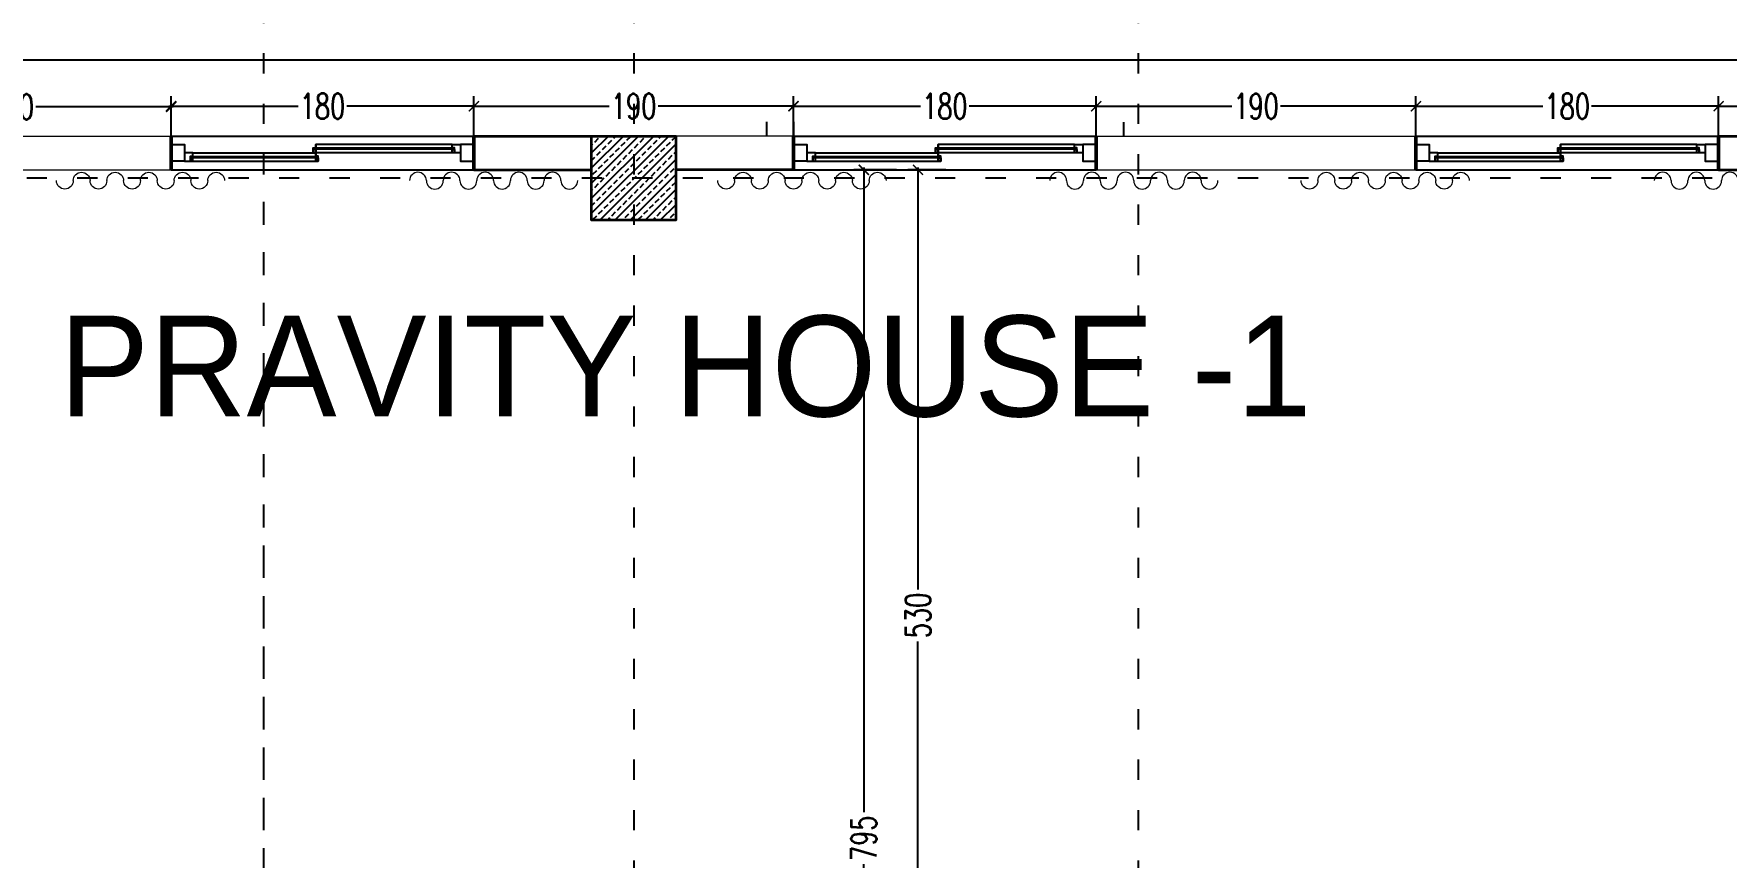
# Model space of a CAD drawing. Header units: centimetres. Extents: x -3207095 to 15275363, y -32656 to 4798027.
# Drawn here: x 682315 to 683321, y 4439328 to 4439818 of the extents above; entities that cross this region are included whole.
import ezdxf

# ---------------------------------------------------------------- set-up
doc = ezdxf.new("R2010")
doc.units = ezdxf.units.CM
doc.linetypes.add('ACAD_ISO03W100', pattern=[30, 12, -18])
doc.linetypes.add('DUZ', pattern=[500, 500])
doc.layers.get('0').update_dxf_attribs({"color": 1, "linetype": 'DUZ'})
for name, color, linetype in [('AGAC', 116, 'Continuous'), ('DIM', 1, 'DUZ'), ('KOLTAR_F', 145, 'Continuous'), ('PEN', 161, 'Continuous'), ('söve', 26, 'DUZ')]:
    doc.layers.add(name, color=color, linetype=linetype)
for name, color, linetype, lineweight in [('cam', 143, 'Continuous', 20), ('DUV', 220, 'Continuous', 50), ('DUVAR', 7, 'Continuous', 35), ('FE_PERDE', 205, 'Continuous', 15), ('gor25', 142, 'Continuous', 25), ('iç duvar', 7, 'Continuous', 50), ('KOLON_F', 3, 'Continuous', 35)]:
    doc.layers.add(name, color=color, linetype=linetype, lineweight=lineweight)
doc.styles.add('DIM', font='ROMANSTW.SHX', dxfattribs={"width": 0.7})
doc.dimstyles.new('1_100', dxfattribs={"dimtxt": 15, "dimasz": 6, "dimexe": 6, "dimexo": 0, "dimgap": 2, "dimtad": 0, "dimdec": 1, "dimzin": 11, "dimdsep": 46, "dimtxsty": 'DIM', "dimblk": 'ARCHTICK', "dimcen": 3, "dimdle": 1.25, "dimclrt": 2, "dimadec": 0, "dimazin": 0, "dimtfac": 1.25, "dimtdec": 1, "dimtix": 1, "dimtofl": 0, "dimtmove": 1, "dimatfit": 3, "dimldrblk": 'ARCHTICK', "dimfxl": 20, "dimfxlon": 1, "dimtolj": 1, "dimtzin": 0, "dimarcsym": 0})

# ---------------------------------------------------------------- blocks, each defined once
blk = doc.blocks.new('GEN_BLOCK00601')
at = {"linetype": 'Continuous', "ltscale": 50}
for centre, start, end in [((50, 50), 0, 180), ((150, 50), 180, 0), ((250, 50), 0, 180), ((350, 50), 180, 0), ((450, 50), 0, 180), ((550, 50), 180, 0), ((650, 50), 0, 180), ((750, 50), 180, 0), ((850, 50), 0, 180), ((950, 50), 180, 0)]:
    blk.add_arc(centre, 50, start, end, dxfattribs=at)
for tag in ['FLOOR', 'Sfb']:
    blk.add_attdef(tag, (0, 0), '', height=1)
blk = doc.blocks.new('_ArchTick')
at = {"color": 0, "linetype": 'ByBlock', "const_width": 0.15}
blk.add_lwpolyline([(-0.5, -0.5), (0.5, 0.5)], dxfattribs=at)
blk = doc.blocks.new('*D4525')
at = {"layer": 'Defpoints', "color": 0, "linetype": 'Continuous', "lineweight": 5, "transparency": 16777216}
for p in [(682396.8, 4439774.3), (682206.8, 4439756.9), (682396.8, 4439756.9)]:
    blk.add_point(p, dxfattribs=at)
at = {"layer": 'DIM', "color": 0, "linetype": 'Continuous', "lineweight": -2, "transparency": 16777216}
for p, q in [((682206.8, 4439756.9), (682206.8, 4439780.3)), ((682396.8, 4439756.9), (682396.8, 4439780.3)), ((682205.5, 4439774.3), (682287.3, 4439774.3)), ((682398, 4439774.3), (682316.3, 4439774.3))]:
    blk.add_line(p, q, dxfattribs=at)
at = {"layer": 'DIM', "color": 0, "linetype": 'Continuous', "lineweight": -2, "transparency": 16777216, "xscale": 6, "yscale": 6, "zscale": 6, "rotation": 180}
blk.add_blockref('_ArchTick', (682206.8, 4439774.3), dxfattribs=at)
at = {"layer": 'DIM', "color": 0, "linetype": 'Continuous', "lineweight": -2, "transparency": 16777216, "xscale": 6, "yscale": 6, "zscale": 6}
blk.add_blockref('_ArchTick', (682396.8, 4439774.3), dxfattribs=at)
at = {"layer": 'DIM', "color": 2, "linetype": 'Continuous', "lineweight": 5, "transparency": 16777216, "insert": (682301.8, 4439774.3), "char_height": 15, "attachment_point": 5, "style": 'DIM'}
blk.add_mtext('\\A1;190', dxfattribs=at)
blk = doc.blocks.new('*D5575')
at = {"layer": 'Defpoints', "color": 0, "linetype": 'Continuous', "lineweight": 5, "transparency": 16777216}
for p in [(682576.8, 4439774.7), (682396.8, 4439756.9), (682576.8, 4439756.9)]:
    blk.add_point(p, dxfattribs=at)
at = {"layer": 'DIM', "color": 0, "linetype": 'Continuous', "lineweight": -2, "transparency": 16777216}
for p, q in [((682396.8, 4439756.9), (682396.8, 4439780.7)), ((682576.8, 4439756.9), (682576.8, 4439780.7)), ((682395.5, 4439774.7), (682472.3, 4439774.7)), ((682578, 4439774.7), (682501.3, 4439774.7))]:
    blk.add_line(p, q, dxfattribs=at)
at = {"layer": 'DIM', "color": 0, "linetype": 'Continuous', "lineweight": -2, "transparency": 16777216, "xscale": 6, "yscale": 6, "zscale": 6, "rotation": 180}
blk.add_blockref('_ArchTick', (682396.8, 4439774.7), dxfattribs=at)
at = {"layer": 'DIM', "color": 0, "linetype": 'Continuous', "lineweight": -2, "transparency": 16777216, "xscale": 6, "yscale": 6, "zscale": 6}
blk.add_blockref('_ArchTick', (682576.8, 4439774.7), dxfattribs=at)
at = {"layer": 'DIM', "color": 2, "linetype": 'Continuous', "lineweight": 5, "transparency": 16777216, "insert": (682486.8, 4439774.7), "char_height": 15, "attachment_point": 5, "style": 'DIM'}
blk.add_mtext('\\A1;180', dxfattribs=at)
blk = doc.blocks.new('*D5576')
at = {"layer": 'Defpoints', "color": 0, "linetype": 'Continuous', "lineweight": 5, "transparency": 16777216}
for p in [(682766.8, 4439774.7), (682576.8, 4439756.9), (682766.8, 4439756.9)]:
    blk.add_point(p, dxfattribs=at)
at = {"layer": 'DIM', "color": 0, "linetype": 'Continuous', "lineweight": -2, "transparency": 16777216}
for p, q in [((682576.8, 4439756.9), (682576.8, 4439780.7)), ((682766.8, 4439756.9), (682766.8, 4439780.7)), ((682575.5, 4439774.7), (682657.3, 4439774.7)), ((682768, 4439774.7), (682686.3, 4439774.7))]:
    blk.add_line(p, q, dxfattribs=at)
at = {"layer": 'DIM', "color": 0, "linetype": 'Continuous', "lineweight": -2, "transparency": 16777216, "xscale": 6, "yscale": 6, "zscale": 6, "rotation": 180}
blk.add_blockref('_ArchTick', (682576.8, 4439774.7), dxfattribs=at)
at = {"layer": 'DIM', "color": 0, "linetype": 'Continuous', "lineweight": -2, "transparency": 16777216, "xscale": 6, "yscale": 6, "zscale": 6}
blk.add_blockref('_ArchTick', (682766.8, 4439774.7), dxfattribs=at)
at = {"layer": 'DIM', "color": 2, "linetype": 'Continuous', "lineweight": 5, "transparency": 16777216, "insert": (682671.8, 4439774.7), "char_height": 15, "attachment_point": 5, "style": 'DIM'}
blk.add_mtext('\\A1;190', dxfattribs=at)
blk = doc.blocks.new('*D5577')
at = {"layer": 'Defpoints', "color": 0, "linetype": 'Continuous', "lineweight": 5, "transparency": 16777216}
for p in [(682946.8, 4439774.7), (682766.8, 4439756.9), (682946.8, 0)]:
    blk.add_point(p, dxfattribs=at)
at = {"layer": 'DIM', "color": 0, "linetype": 'Continuous', "lineweight": -2, "transparency": 16777216}
for p, q in [((682766.8, 4439756.9), (682766.8, 4439780.7)), ((682946.8, 4439754.7), (682946.8, 4439780.7)), ((682765.5, 4439774.7), (682842.3, 4439774.7)), ((682948, 4439774.7), (682871.3, 4439774.7))]:
    blk.add_line(p, q, dxfattribs=at)
at = {"layer": 'DIM', "color": 0, "linetype": 'Continuous', "lineweight": -2, "transparency": 16777216, "xscale": 6, "yscale": 6, "zscale": 6, "rotation": 180}
blk.add_blockref('_ArchTick', (682766.8, 4439774.7), dxfattribs=at)
at = {"layer": 'DIM', "color": 0, "linetype": 'Continuous', "lineweight": -2, "transparency": 16777216, "xscale": 6, "yscale": 6, "zscale": 6}
blk.add_blockref('_ArchTick', (682946.8, 4439774.7), dxfattribs=at)
at = {"layer": 'DIM', "color": 2, "linetype": 'Continuous', "lineweight": 5, "transparency": 16777216, "insert": (682856.8, 4439774.7), "char_height": 15, "attachment_point": 5, "style": 'DIM'}
blk.add_mtext('\\A1;180', dxfattribs=at)
blk = doc.blocks.new('*D5578')
at = {"layer": 'Defpoints', "color": 0, "linetype": 'Continuous', "lineweight": 5, "transparency": 16777216}
for p in [(683136.8, 4439774.7), (682946.8, 4439756.9), (683136.8, 4439756.9)]:
    blk.add_point(p, dxfattribs=at)
at = {"layer": 'DIM', "color": 0, "linetype": 'Continuous', "lineweight": -2, "transparency": 16777216}
for p, q in [((682946.8, 4439756.9), (682946.8, 4439780.7)), ((683136.8, 4439756.9), (683136.8, 4439780.7)), ((682945.5, 4439774.7), (683027.3, 4439774.7)), ((683138, 4439774.7), (683056.3, 4439774.7))]:
    blk.add_line(p, q, dxfattribs=at)
at = {"layer": 'DIM', "color": 0, "linetype": 'Continuous', "lineweight": -2, "transparency": 16777216, "xscale": 6, "yscale": 6, "zscale": 6, "rotation": 180}
blk.add_blockref('_ArchTick', (682946.8, 4439774.7), dxfattribs=at)
at = {"layer": 'DIM', "color": 0, "linetype": 'Continuous', "lineweight": -2, "transparency": 16777216, "xscale": 6, "yscale": 6, "zscale": 6}
blk.add_blockref('_ArchTick', (683136.8, 4439774.7), dxfattribs=at)
at = {"layer": 'DIM', "color": 2, "linetype": 'Continuous', "lineweight": 5, "transparency": 16777216, "insert": (683041.8, 4439774.7), "char_height": 15, "attachment_point": 5, "style": 'DIM'}
blk.add_mtext('\\A1;190', dxfattribs=at)
blk = doc.blocks.new('*D5579')
at = {"layer": 'Defpoints', "color": 0, "linetype": 'Continuous', "lineweight": 5, "transparency": 16777216}
for p in [(683316.8, 4439774.7), (683136.8, 4439756.9), (683316.8, 4439756.9)]:
    blk.add_point(p, dxfattribs=at)
at = {"layer": 'DIM', "color": 0, "linetype": 'Continuous', "lineweight": -2, "transparency": 16777216}
for p, q in [((683136.8, 4439756.9), (683136.8, 4439780.7)), ((683316.8, 4439756.9), (683316.8, 4439780.7)), ((683135.5, 4439774.7), (683212.3, 4439774.7)), ((683318, 4439774.7), (683241.3, 4439774.7))]:
    blk.add_line(p, q, dxfattribs=at)
at = {"layer": 'DIM', "color": 0, "linetype": 'Continuous', "lineweight": -2, "transparency": 16777216, "xscale": 6, "yscale": 6, "zscale": 6, "rotation": 180}
blk.add_blockref('_ArchTick', (683136.8, 4439774.7), dxfattribs=at)
at = {"layer": 'DIM', "color": 0, "linetype": 'Continuous', "lineweight": -2, "transparency": 16777216, "xscale": 6, "yscale": 6, "zscale": 6}
blk.add_blockref('_ArchTick', (683316.8, 4439774.7), dxfattribs=at)
at = {"layer": 'DIM', "color": 2, "linetype": 'Continuous', "lineweight": 5, "transparency": 16777216, "insert": (683226.8, 4439774.7), "char_height": 15, "attachment_point": 5, "style": 'DIM'}
blk.add_mtext('\\A1;180', dxfattribs=at)
blk = doc.blocks.new('*D5580')
at = {"layer": 'Defpoints', "color": 0, "linetype": 'Continuous', "lineweight": 5, "transparency": 16777216}
for p in [(683506.8, 4439774.7), (683316.8, 4439756.9), (683506.8, 4439756.9)]:
    blk.add_point(p, dxfattribs=at)
at = {"layer": 'DIM', "color": 0, "linetype": 'Continuous', "lineweight": -2, "transparency": 16777216}
for p, q in [((683316.8, 4439756.9), (683316.8, 4439780.7)), ((683506.8, 4439756.9), (683506.8, 4439780.7)), ((683315.5, 4439774.7), (683397.3, 4439774.7)), ((683508, 4439774.7), (683426.3, 4439774.7))]:
    blk.add_line(p, q, dxfattribs=at)
at = {"layer": 'DIM', "color": 0, "linetype": 'Continuous', "lineweight": -2, "transparency": 16777216, "xscale": 6, "yscale": 6, "zscale": 6, "rotation": 180}
blk.add_blockref('_ArchTick', (683316.8, 4439774.7), dxfattribs=at)
at = {"layer": 'DIM', "color": 0, "linetype": 'Continuous', "lineweight": -2, "transparency": 16777216, "xscale": 6, "yscale": 6, "zscale": 6}
blk.add_blockref('_ArchTick', (683506.8, 4439774.7), dxfattribs=at)
at = {"layer": 'DIM', "color": 2, "linetype": 'Continuous', "lineweight": 5, "transparency": 16777216, "insert": (683411.8, 4439774.7), "char_height": 15, "attachment_point": 5, "style": 'DIM'}
blk.add_mtext('\\A1;190', dxfattribs=at)
blk = doc.blocks.new('*D4553')
at = {"layer": 'Defpoints', "color": 0, "linetype": 'Continuous', "lineweight": 5, "transparency": 16777216}
for p in [(681906.8, 4439802.3), (681906.8, 4439780.7), (685656.8, 4439780.7)]:
    blk.add_point(p, dxfattribs=at)
at = {"layer": 'DIM', "color": 0, "linetype": 'Continuous', "lineweight": -2, "transparency": 16777216}
for p, q in [((681905.5, 4439802.3), (683761.3, 4439802.3)), ((681906.8, 4439782.3), (681906.8, 4439808.3)), ((685658, 4439802.3), (683802.3, 4439802.3)), ((685656.8, 4439782.3), (685656.8, 4439808.3))]:
    blk.add_line(p, q, dxfattribs=at)
at = {"layer": 'DIM', "color": 0, "linetype": 'Continuous', "lineweight": -2, "transparency": 16777216, "xscale": 6, "yscale": 6, "zscale": 6, "rotation": 180}
blk.add_blockref('_ArchTick', (681906.8, 4439802.3), dxfattribs=at)
at = {"layer": 'DIM', "color": 0, "linetype": 'Continuous', "lineweight": -2, "transparency": 16777216, "xscale": 6, "yscale": 6, "zscale": 6}
blk.add_blockref('_ArchTick', (685656.8, 4439802.3), dxfattribs=at)
at = {"layer": 'DIM', "color": 2, "linetype": 'Continuous', "lineweight": 5, "transparency": 16777216, "insert": (683781.8, 4439802.3), "char_height": 15, "attachment_point": 5, "style": 'DIM'}
blk.add_mtext('\\A1;3750', dxfattribs=at)
blk = doc.blocks.new('*D4569')
at = {"layer": 'Defpoints', "color": 0, "linetype": 'Continuous', "lineweight": 5, "transparency": 16777216}
for p in [(682840.8, 4439736.9), (682857.3, 4439736.9), (682857.3, 4439206.9)]:
    blk.add_point(p, dxfattribs=at)
at = {"layer": 'DIM', "color": 0, "linetype": 'Continuous', "lineweight": -2, "transparency": 16777216}
for p, q in [((682857.3, 4439736.9), (682834.8, 4439736.9)), ((682840.8, 4439738.2), (682840.8, 4439487.4)), ((682840.8, 4439205.7), (682840.8, 4439456.4)), ((682857.3, 4439206.9), (682834.8, 4439206.9))]:
    blk.add_line(p, q, dxfattribs=at)
at = {"layer": 'DIM', "color": 0, "linetype": 'Continuous', "lineweight": -2, "transparency": 16777216, "xscale": 6, "yscale": 6, "zscale": 6}
for p, rotation in [((682840.8, 4439736.9), 90), ((682840.8, 4439206.9), 270)]:
    blk.add_blockref('_ArchTick', p, dxfattribs=dict(at, rotation=rotation))
at = {"layer": 'DIM', "color": 2, "linetype": 'Continuous', "lineweight": 5, "transparency": 16777216, "insert": (682840.8, 4439471.9), "char_height": 15, "attachment_point": 5, "rotation": 90, "style": 'DIM'}
blk.add_mtext('\\A1;530', dxfattribs=at)
blk = doc.blocks.new('*D5661')
at = {"layer": 'Defpoints', "color": 0, "linetype": 'Continuous', "lineweight": 5, "transparency": 16777216}
for p in [(682808.6, 4439736.9), (682828, 4439736.9), (682816.7, 4438941.9)]:
    blk.add_point(p, dxfattribs=at)
at = {"layer": 'DIM', "color": 0, "linetype": 'Continuous', "lineweight": -2, "transparency": 16777216}
for p, q in [((682828, 4439736.9), (682802.6, 4439736.9)), ((682808.6, 4439738.2), (682808.6, 4439354.9)), ((682808.6, 4438940.7), (682808.6, 4439323.9)), ((682816.7, 4438941.9), (682802.6, 4438941.9))]:
    blk.add_line(p, q, dxfattribs=at)
at = {"layer": 'DIM', "color": 0, "linetype": 'Continuous', "lineweight": -2, "transparency": 16777216, "xscale": 6, "yscale": 6, "zscale": 6}
for p, rotation in [((682808.6, 4439736.9), 90), ((682808.6, 4438941.9), 270)]:
    blk.add_blockref('_ArchTick', p, dxfattribs=dict(at, rotation=rotation))
at = {"layer": 'DIM', "color": 2, "linetype": 'Continuous', "lineweight": 5, "transparency": 16777216, "insert": (682808.6, 4439339.4), "char_height": 15, "attachment_point": 5, "rotation": 90, "style": 'DIM'}
blk.add_mtext('\\A1;795', dxfattribs=at)

msp = doc.modelspace()

# ---------------------------------------------------------------- hatches: boundary and pattern name
at = {"layer": 'KOLTAR_F'}
h = msp.add_hatch(dxfattribs=at)
h.set_pattern_fill('ANSI33', color=256, style=0)
h.set_pattern_definition([(45, (22063.3144, -64655.5394), (-4.4901280605, 4.4901280605), []), (45, (22067.8045, -64655.5394), (-4.4901280605, 4.4901280605), [3.175, -1.5875])])
h.paths.add_polyline_path([(682646.79, 4439756.93), (682696.79, 4439756.93), (682696.79, 4439706.93), (682646.79, 4439706.93)])

# ---------------------------------------------------------------- linework, layer by layer
at = {"color": 232, "linetype": 'ACAD_ISO03W100'}
for p, q in [((682451.79, 4439926.16), (682451.79, 4436667.31)), ((682671.79, 4439926.16), (682671.79, 4436667.31)), ((682971.79, 4439926.16), (682971.79, 4436667.31)), ((685862.98, 4439731.93), (681754.42, 4439731.93)), ((682451.79, 4439717.88), (682451.79, 4436459.03)), ((682451.79, 4439513.41), (682451.79, 4436254.56))]:
    msp.add_line(p, q, dxfattribs=at)
at = {"layer": 'AGAC'}
for p, q in [((682396.79, 4439756.93), (682576.79, 4439756.93)), ((682766.79, 4439756.93), (682946.79, 4439756.93)), ((683136.79, 4439756.93), (683316.79, 4439756.93)), ((682396.79, 4439736.93), (682576.79, 4439736.93)), ((682766.79, 4439736.93), (682946.79, 4439736.93)), ((683136.79, 4439736.93), (683316.79, 4439736.93))]:
    msp.add_line(p, q, dxfattribs=at)
at = {"layer": 'cam'}
for p, q in [((682565.29, 4439749.93), (682481.29, 4439749.93)), ((682565.29, 4439749.43), (682481.29, 4439749.43)), ((682565.29, 4439748.93), (682481.29, 4439748.93)), ((682935.29, 4439749.93), (682851.29, 4439749.93)), ((682935.29, 4439749.43), (682851.29, 4439749.43)), ((682935.29, 4439748.93), (682851.29, 4439748.93)), ((683305.29, 4439749.93), (683221.29, 4439749.93)), ((683305.29, 4439749.43), (683221.29, 4439749.43)), ((683305.29, 4439748.93), (683221.29, 4439748.93)), ((682408.29, 4439744.93), (682484.29, 4439744.93)), ((682408.29, 4439744.43), (682484.29, 4439744.43)), ((682408.29, 4439743.93), (682484.29, 4439743.93)), ((682778.29, 4439744.93), (682854.29, 4439744.93)), ((682778.29, 4439744.43), (682854.29, 4439744.43)), ((682778.29, 4439743.93), (682854.29, 4439743.93)), ((683148.29, 4439744.93), (683224.29, 4439744.93)), ((683148.29, 4439744.43), (683224.29, 4439744.43)), ((683148.29, 4439743.93), (683224.29, 4439743.93))]:
    msp.add_line(p, q, dxfattribs=at)
at = {"layer": 'DUV'}
for p, q in [((682396.79, 4439736.93), (682396.79, 4439756.93)), ((682396.79, 4439736.93), (682396.79, 4439756.93)), ((682396.79, 4439736.93), (682396.79, 4439756.93)), ((682576.79, 4439736.93), (682576.79, 4439756.93)), ((682576.79, 4439736.93), (682576.79, 4439756.93)), ((682576.79, 4439736.93), (682576.79, 4439756.93)), ((682766.79, 4439736.93), (682766.79, 4439756.93)), ((682946.79, 4439736.93), (682946.79, 4439756.93)), ((683136.79, 4439736.93), (683136.79, 4439756.93)), ((683136.79, 4439736.93), (683136.79, 4439756.93)), ((683136.79, 4439736.93), (683136.79, 4439756.93)), ((683316.79, 4439736.93), (683316.79, 4439756.93)), ((683316.79, 4439736.93), (683316.79, 4439756.93)), ((683316.79, 4439736.93), (683316.79, 4439756.93)), ((683316.79, 4439736.93), (683316.79, 4439756.93)), ((683316.79, 4439736.93), (683316.79, 4439756.93)), ((683316.79, 4439736.93), (683316.79, 4439756.93))]:
    msp.add_line(p, q, dxfattribs=at)
at = {"layer": 'DUVAR'}
for p, q in [((682396.79, 4439736.93), (682396.79, 4439756.93)), ((682576.79, 4439756.93), (682646.79, 4439756.93)), ((682576.79, 4439736.93), (682576.79, 4439756.93)), ((682766.79, 4439736.93), (682766.79, 4439756.93)), ((682946.79, 4439736.93), (682946.79, 4439756.93)), ((683136.79, 4439736.93), (683136.79, 4439756.93)), ((683316.79, 4439736.93), (683316.79, 4439756.93)), ((683316.79, 4439756.93), (683386.79, 4439756.93)), ((683316.79, 4439736.93), (683316.79, 4439756.93)), ((682576.79, 4439736.93), (682646.79, 4439736.93)), ((682766.79, 4439736.93), (682696.79, 4439736.93)), ((683316.79, 4439736.93), (683386.79, 4439736.93))]:
    msp.add_line(p, q, dxfattribs=at)
at = {"layer": 'gor25'}
for p, q in [((682563.79, 4439751.93), (682482.79, 4439751.93)), ((682933.79, 4439751.93), (682852.79, 4439751.93)), ((683303.79, 4439751.93), (683222.79, 4439751.93)), ((682409.79, 4439746.93), (682482.79, 4439746.93)), ((682409.79, 4439741.93), (682482.79, 4439741.93)), ((682563.79, 4439746.93), (682482.79, 4439746.93)), ((682779.79, 4439746.93), (682852.79, 4439746.93)), ((682779.79, 4439741.93), (682852.79, 4439741.93)), ((682933.79, 4439746.93), (682852.79, 4439746.93)), ((683149.79, 4439746.93), (683222.79, 4439746.93)), ((683149.79, 4439741.93), (683222.79, 4439741.93)), ((683303.79, 4439746.93), (683222.79, 4439746.93))]:
    msp.add_line(p, q, dxfattribs=at)
at = {"layer": 'iç duvar', "color": 7, "lineweight": 18}
for p, q in [((682206.79, 4439756.93), (682396.79, 4439756.93)), ((682766.79, 4439756.93), (682696.79, 4439756.93)), ((682946.79, 4439756.93), (683136.79, 4439756.93)), ((682206.79, 4439736.93), (682396.79, 4439736.93)), ((682946.79, 4439736.93), (683136.79, 4439736.93))]:
    msp.add_line(p, q, dxfattribs=at)
at = {"layer": 'KOLON_F'}
msp.add_lwpolyline([(682646.79, 4439756.93), (682696.79, 4439756.93), (682696.79, 4439706.93), (682646.79, 4439706.93)], close=True, dxfattribs=at)
at = {"layer": 'PEN'}
for points in [[(682404.79, 4439751.93), (682404.79, 4439751.93), (682404.79, 4439741.93), (682396.79, 4439741.93), (682396.79, 4439741.93), (682396.79, 4439751.93), (682396.79, 4439751.93), (682396.79, 4439751.93), (682404.79, 4439751.93)], [(682482.79, 4439751.93), (682482.79, 4439751.93), (682482.79, 4439746.93), (682481.29, 4439746.93), (682481.29, 4439748.93), (682481.29, 4439749.93), (682482.79, 4439749.93), (682482.79, 4439751.93), (682482.79, 4439751.93)], [(682481.29, 4439746.93), (682482.79, 4439746.93), (682482.79, 4439748.93), (682481.29, 4439748.93)], [(682568.79, 4439751.93), (682568.79, 4439751.93), (682568.79, 4439746.93), (682565.29, 4439746.93), (682565.29, 4439748.93), (682565.29, 4439749.93), (682563.79, 4439749.93), (682563.79, 4439751.93), (682568.79, 4439751.93)], [(682565.29, 4439746.93), (682563.79, 4439746.93), (682563.79, 4439748.93), (682565.29, 4439748.93)], [(682568.79, 4439751.93), (682568.79, 4439751.93), (682568.79, 4439741.93), (682576.79, 4439741.93), (682576.79, 4439741.93), (682576.79, 4439751.93), (682576.79, 4439751.93), (682576.79, 4439751.93), (682568.79, 4439751.93)], [(682774.79, 4439751.93), (682774.79, 4439751.93), (682774.79, 4439741.93), (682766.79, 4439741.93), (682766.79, 4439741.93), (682766.79, 4439751.93), (682766.79, 4439751.93), (682766.79, 4439751.93), (682774.79, 4439751.93)], [(682852.79, 4439751.93), (682852.79, 4439751.93), (682852.79, 4439746.93), (682851.29, 4439746.93), (682851.29, 4439748.93), (682851.29, 4439749.93), (682852.79, 4439749.93), (682852.79, 4439751.93), (682852.79, 4439751.93)], [(682851.29, 4439746.93), (682852.79, 4439746.93), (682852.79, 4439748.93), (682851.29, 4439748.93)], [(682938.79, 4439751.93), (682938.79, 4439751.93), (682938.79, 4439746.93), (682935.29, 4439746.93), (682935.29, 4439748.93), (682935.29, 4439749.93), (682933.79, 4439749.93), (682933.79, 4439751.93), (682938.79, 4439751.93)], [(682935.29, 4439746.93), (682933.79, 4439746.93), (682933.79, 4439748.93), (682935.29, 4439748.93)], [(682938.79, 4439751.93), (682938.79, 4439751.93), (682938.79, 4439741.93), (682946.79, 4439741.93), (682946.79, 4439741.93), (682946.79, 4439751.93), (682946.79, 4439751.93), (682946.79, 4439751.93), (682938.79, 4439751.93)], [(683144.79, 4439751.93), (683144.79, 4439751.93), (683144.79, 4439741.93), (683136.79, 4439741.93), (683136.79, 4439741.93), (683136.79, 4439751.93), (683136.79, 4439751.93), (683136.79, 4439751.93), (683144.79, 4439751.93)], [(683222.79, 4439751.93), (683222.79, 4439751.93), (683222.79, 4439746.93), (683221.29, 4439746.93), (683221.29, 4439748.93), (683221.29, 4439749.93), (683222.79, 4439749.93), (683222.79, 4439751.93), (683222.79, 4439751.93)], [(683221.29, 4439746.93), (683222.79, 4439746.93), (683222.79, 4439748.93), (683221.29, 4439748.93)], [(683308.79, 4439751.93), (683308.79, 4439751.93), (683308.79, 4439746.93), (683305.29, 4439746.93), (683305.29, 4439748.93), (683305.29, 4439749.93), (683303.79, 4439749.93), (683303.79, 4439751.93), (683308.79, 4439751.93)], [(683305.29, 4439746.93), (683303.79, 4439746.93), (683303.79, 4439748.93), (683305.29, 4439748.93)], [(683308.79, 4439751.93), (683308.79, 4439751.93), (683308.79, 4439741.93), (683316.79, 4439741.93), (683316.79, 4439741.93), (683316.79, 4439751.93), (683316.79, 4439751.93), (683316.79, 4439751.93), (683308.79, 4439751.93)], [(683308.79, 4439751.93), (683308.79, 4439751.93), (683308.79, 4439741.93), (683316.79, 4439741.93), (683316.79, 4439741.93), (683316.79, 4439751.93), (683316.79, 4439751.93), (683316.79, 4439751.93), (683308.79, 4439751.93)], [(682404.79, 4439746.93), (682404.79, 4439746.93), (682404.79, 4439741.93), (682408.29, 4439741.93), (682408.29, 4439743.93), (682408.29, 4439744.93), (682409.79, 4439744.93), (682409.79, 4439746.93), (682404.79, 4439746.93)], [(682408.29, 4439741.93), (682409.79, 4439741.93), (682409.79, 4439743.93), (682408.29, 4439743.93)], [(682482.79, 4439746.93), (682482.79, 4439746.93), (682482.79, 4439741.93), (682484.29, 4439741.93), (682484.29, 4439743.93), (682484.29, 4439744.93), (682482.79, 4439744.93), (682482.79, 4439746.93), (682482.79, 4439746.93)], [(682484.29, 4439741.93), (682482.79, 4439741.93), (682482.79, 4439743.93), (682484.29, 4439743.93)], [(682774.79, 4439746.93), (682774.79, 4439746.93), (682774.79, 4439741.93), (682778.29, 4439741.93), (682778.29, 4439743.93), (682778.29, 4439744.93), (682779.79, 4439744.93), (682779.79, 4439746.93), (682774.79, 4439746.93)], [(682778.29, 4439741.93), (682779.79, 4439741.93), (682779.79, 4439743.93), (682778.29, 4439743.93)], [(682852.79, 4439746.93), (682852.79, 4439746.93), (682852.79, 4439741.93), (682854.29, 4439741.93), (682854.29, 4439743.93), (682854.29, 4439744.93), (682852.79, 4439744.93), (682852.79, 4439746.93), (682852.79, 4439746.93)], [(682854.29, 4439741.93), (682852.79, 4439741.93), (682852.79, 4439743.93), (682854.29, 4439743.93)], [(683144.79, 4439746.93), (683144.79, 4439746.93), (683144.79, 4439741.93), (683148.29, 4439741.93), (683148.29, 4439743.93), (683148.29, 4439744.93), (683149.79, 4439744.93), (683149.79, 4439746.93), (683144.79, 4439746.93)], [(683148.29, 4439741.93), (683149.79, 4439741.93), (683149.79, 4439743.93), (683148.29, 4439743.93)], [(683222.79, 4439746.93), (683222.79, 4439746.93), (683222.79, 4439741.93), (683224.29, 4439741.93), (683224.29, 4439743.93), (683224.29, 4439744.93), (683222.79, 4439744.93), (683222.79, 4439746.93), (683222.79, 4439746.93)], [(683224.29, 4439741.93), (683222.79, 4439741.93), (683222.79, 4439743.93), (683224.29, 4439743.93)]]:
    msp.add_lwpolyline(points, close=True, dxfattribs=at)
at = {"layer": 'söve'}
for p, q in [((682750.66, 4439765.51), (682750.66, 4439756.93)), ((682766.79, 4439765.51), (682766.79, 4439756.93)), ((682962.92, 4439765.3), (682962.92, 4439756.93))]:
    msp.add_line(p, q, dxfattribs=at)

# ---------------------------------------------------------------- block references
at = {"layer": 'FE_PERDE', "extrusion": (0, 0, -1), "yscale": 0.100000202655411, "zscale": -0.100000202655411, "rotation": 180}
for p, xscale in [((-682328.57, 4439735.43), 0.100000202655411), ((-683019.12, 4439735.43), -0.100000202655411), ((-683068.57, 4439735.43), 0.100000202655411)]:
    msp.add_blockref('GEN_BLOCK00601', p, dxfattribs=dict(at, xscale=xscale))
at = {"layer": 'FE_PERDE', "yscale": 0.100000202655411, "zscale": 0.100000202655411, "rotation": 180}
for p, xscale in [((682638.53, 4439735.43), 0.100000202655411), ((682721.79, 4439735.43), -0.100000202655411), ((683378.53, 4439735.43), 0.100000202655411)]:
    msp.add_blockref('GEN_BLOCK00601', p, dxfattribs=dict(at, xscale=xscale))

# ---------------------------------------------------------------- texts
at = {"insert": (682330.2, 4439650.21), "char_height": 60, "attachment_point": 1}
msp.add_mtext_dynamic_manual_height_columns('{\\fCentury Gothic|b0|i0|c162|p34;\\C7;PRAVITY HOUSE -1}', width=710.4957, gutter_width=12.5, heights=[0], dxfattribs=at)

# ---------------------------------------------------------------- dimensions: what is measured, and where the dimension line sits
at = {"layer": 'DIM', "linetype": 'Continuous', "lineweight": 5}
for base, p1, p2, picture, middle in [((681906.79, 4439802.34), (685656.79, 4439780.74), (681906.79, 4439780.74), '*D4553', (683781.79, 4439802.34)), ((682396.79, 4439774.3), (682206.79, 4439756.93), (682396.79, 4439756.93), '*D4525', (682301.79, 4439774.3)), ((682576.79, 4439774.74), (682396.79, 4439756.93), (682576.79, 4439756.93), '*D5575', (682486.79, 4439774.74)), ((682766.79, 4439774.74), (682576.79, 4439756.93), (682766.79, 4439756.93), '*D5576', (682671.79, 4439774.74)), ((682946.79, 4439774.74), (682766.79, 4439756.93), (682946.79, 0), '*D5577', (682856.79, 4439774.74)), ((683136.79, 4439774.74), (682946.79, 4439756.93), (683136.79, 4439756.93), '*D5578', (683041.79, 4439774.74)), ((683316.79, 4439774.74), (683136.79, 4439756.93), (683316.79, 4439756.93), '*D5579', (683226.79, 4439774.74)), ((683506.79, 4439774.74), (683316.79, 4439756.93), (683506.79, 4439756.93), '*D5580', (683411.79, 4439774.74))]:
    dim = msp.add_linear_dim(base=base, p1=p1, p2=p2, dimstyle='1_100', dxfattribs=at)
    dim.commit()
    dim.dimension.update_dxf_attribs({"geometry": picture, "text_midpoint": middle})
for base, p1, p2, picture, middle in [((682808.58, 4439736.93), (682816.67, 4438941.93), (682827.97, 4439736.93), '*D5661', (682808.58, 4439339.43)), ((682840.75, 4439736.93), (682857.28, 4439206.93), (682857.28, 4439736.93), '*D4569', (682840.75, 4439471.93))]:
    dim = msp.add_linear_dim(base=base, p1=p1, p2=p2, angle=90, dimstyle='1_100', dxfattribs=at)
    dim.commit()
    dim.dimension.update_dxf_attribs({"geometry": picture, "text_midpoint": middle})

doc.saveas('drawing.dxf')
